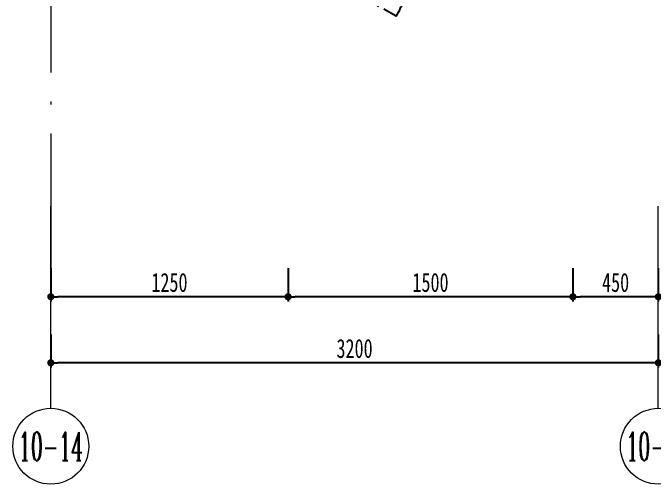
# Model space of a CAD drawing. Header units: millimetres. Extents: x 815519 to 890079, y 147095 to 251022.
# Drawn here: x 870142 to 873520, y 206951 to 209436 of the extents above; entities that cross this region are included whole.
import ezdxf
from ezdxf.enums import TextEntityAlignment as Align

# ---------------------------------------------------------------- set-up
doc = ezdxf.new("R2010")
doc.units = ezdxf.units.MM
doc.header["$LTSCALE"] = 1000
doc.linetypes.add('DASH', pattern=[0.35, 0.25, -0.1])
doc.linetypes.add('DOTE', pattern=[61.468, 50.8, -5.08, 0.508, -5.08])
doc.layers.get('Defpoints').update_dxf_attribs({"color": 1})
doc.layers.add('A-WIND（门窗）', color=155, linetype='Continuous')
doc.layers.add('A-尺寸标注', color=53, linetype='Continuous')
doc.layers.add('S-轴号', color=75, linetype='Continuous', lineweight=0)
doc.layers.add('S-轴线', color=149, linetype='DOTE', lineweight=0)
doc.styles.add('TH-STYLE1', font='', dxfattribs={"width": 0.7})
doc.styles.add('尺寸', font='ROMANC.SHX', dxfattribs={"width": 0.7})
doc.styles.get('TH-STYLE1').set_extended_font_data('STFangsong')
doc.dimstyles.new('TH-1：50', dxfattribs={"dimscale": 50, "dimtxt": 2, "dimasz": 0.75, "dimexe": 0.5, "dimexo": 0.8, "dimgap": 0.5, "dimtad": 1, "dimdec": 0, "dimrnd": 5, "dimdsep": 46, "dimtxsty": 'TH-STYLE1', "dimblk": 'DOT', "dimcen": 1, "dimdle": 0.5, "dimclrd": 53, "dimclre": 53, "dimclrt": 2, "dimadec": 0, "dimazin": 2, "dimtfac": 1, "dimtdec": 0, "dimtix": 1, "dimtmove": 2, "dimatfit": 3, "dimldrblk": 'HBA_DIMENSION_TICK-天华', "dimfxl": 3, "dimfxlon": 1, "dimarcsym": 0})

# ---------------------------------------------------------------- blocks, each defined once
blk = doc.blocks.new('_Dot')
at = {"color": 33, "linetype": 'ByBlock', "lineweight": -2}
blk.add_line((-0.5, 0), (-1, 0), dxfattribs=at)
at = {"color": 33, "linetype": 'ByBlock', "const_width": 0.5}
blk.add_lwpolyline([(-0.25, 0, 1), (0.25, 0, 1)], format="xyb", close=True, dxfattribs=at)
blk = doc.blocks.new('*D1099')
at = {"layer": 'A-尺寸标注', "color": 53, "lineweight": -2, "ltscale": 0.5, "transparency": 16777216}
for p, q in [((870341.8, 207740.8), (870341.8, 207565.8)), ((873541.8, 207740.8), (873541.8, 207565.8)), ((873504.3, 207590.8), (870379.3, 207590.8))]:
    blk.add_line(p, q, dxfattribs=at)
at = {"layer": 'Defpoints', "color": 0, "ltscale": 0.5, "transparency": 16777216}
for p in [(870341.8, 208476.6), (873541.8, 208476.6), (870341.8, 207590.8)]:
    blk.add_point(p, dxfattribs=at)
at = {"layer": 'A-尺寸标注', "color": 53, "lineweight": -2, "ltscale": 0.5, "transparency": 16777216, "xscale": 37.5, "yscale": 37.5, "zscale": 37.5, "rotation": 180}
blk.add_blockref('_Dot', (870341.8, 207590.8), dxfattribs=at)
at = {"layer": 'A-尺寸标注', "color": 53, "lineweight": -2, "ltscale": 0.5, "transparency": 16777216, "xscale": 37.5, "yscale": 37.5, "zscale": 37.5}
blk.add_blockref('_Dot', (873541.8, 207590.8), dxfattribs=at)
at = {"layer": 'A-尺寸标注', "color": 2, "ltscale": 0.5, "transparency": 16777216, "insert": (871941.8, 207665.8), "char_height": 100, "attachment_point": 5, "style": 'TH-STYLE1'}
blk.add_mtext('3200', dxfattribs=at)
blk = doc.blocks.new('HBA_DIMENSION_TICK-天华')
at = {"color": 50, "linetype": 'ByBlock'}
for points in [[(-72.714, 62.307), (-54.906, 79.963), (-12, -0.037), (0, 0)], [(-72.714, -62.307), (-54.906, -79.963), (-12, 0.037), (0, 0)]]:
    blk.add_solid(points, dxfattribs=at)
blk = doc.blocks.new('*D1107')
at = {"layer": 'A-尺寸标注', "color": 53, "lineweight": -2, "ltscale": 0.5, "transparency": 16777216}
for p, q in [((873091.8, 208088.9), (873091.8, 207913.9)), ((873541.8, 208088.9), (873541.8, 207913.9)), ((873504.3, 207938.9), (873129.3, 207938.9))]:
    blk.add_line(p, q, dxfattribs=at)
at = {"layer": 'Defpoints', "color": 0, "ltscale": 0.5, "transparency": 16777216}
for p in [(873091.8, 208738.9), (873541.8, 208738.9), (873091.8, 207938.9)]:
    blk.add_point(p, dxfattribs=at)
at = {"layer": 'A-尺寸标注', "color": 53, "lineweight": -2, "ltscale": 0.5, "transparency": 16777216, "xscale": 37.5, "yscale": 37.5, "zscale": 37.5, "rotation": 180}
blk.add_blockref('_Dot', (873091.8, 207938.9), dxfattribs=at)
at = {"layer": 'A-尺寸标注', "color": 53, "lineweight": -2, "ltscale": 0.5, "transparency": 16777216, "xscale": 37.5, "yscale": 37.5, "zscale": 37.5}
blk.add_blockref('_Dot', (873541.8, 207938.9), dxfattribs=at)
at = {"layer": 'A-尺寸标注', "color": 2, "ltscale": 0.5, "transparency": 16777216, "insert": (873316.8, 208013.9), "char_height": 100, "attachment_point": 5, "style": 'TH-STYLE1'}
blk.add_mtext('450', dxfattribs=at)
blk = doc.blocks.new('*D1108')
at = {"layer": 'A-尺寸标注', "color": 53, "lineweight": -2, "ltscale": 0.5, "transparency": 16777216}
for p, q in [((871591.8, 208088.9), (871591.8, 207913.9)), ((873091.8, 208088.9), (873091.8, 207913.9)), ((873054.3, 207938.9), (871629.3, 207938.9))]:
    blk.add_line(p, q, dxfattribs=at)
at = {"layer": 'Defpoints', "color": 0, "ltscale": 0.5, "transparency": 16777216}
for p in [(871591.8, 208738.9), (873091.8, 208738.9), (871591.8, 207938.9)]:
    blk.add_point(p, dxfattribs=at)
at = {"layer": 'A-尺寸标注', "color": 53, "lineweight": -2, "ltscale": 0.5, "transparency": 16777216, "xscale": 37.5, "yscale": 37.5, "zscale": 37.5, "rotation": 180}
blk.add_blockref('_Dot', (871591.8, 207938.9), dxfattribs=at)
at = {"layer": 'A-尺寸标注', "color": 53, "lineweight": -2, "ltscale": 0.5, "transparency": 16777216, "xscale": 37.5, "yscale": 37.5, "zscale": 37.5}
blk.add_blockref('_Dot', (873091.8, 207938.9), dxfattribs=at)
at = {"layer": 'A-尺寸标注', "color": 2, "ltscale": 0.5, "transparency": 16777216, "insert": (872341.8, 208013.9), "char_height": 100, "attachment_point": 5, "style": 'TH-STYLE1'}
blk.add_mtext('1500', dxfattribs=at)
blk = doc.blocks.new('*D1109')
at = {"layer": 'A-尺寸标注', "color": 53, "lineweight": -2, "ltscale": 0.5, "transparency": 16777216}
for p, q in [((870341.8, 208088.9), (870341.8, 207913.9)), ((871591.8, 208088.9), (871591.8, 207913.9)), ((871554.3, 207938.9), (870379.3, 207938.9))]:
    blk.add_line(p, q, dxfattribs=at)
at = {"layer": 'Defpoints', "color": 0, "ltscale": 0.5, "transparency": 16777216}
for p in [(870341.8, 208738.9), (871591.8, 208738.9), (870341.8, 207938.9)]:
    blk.add_point(p, dxfattribs=at)
at = {"layer": 'A-尺寸标注', "color": 53, "lineweight": -2, "ltscale": 0.5, "transparency": 16777216, "xscale": 37.5, "yscale": 37.5, "zscale": 37.5, "rotation": 180}
blk.add_blockref('_Dot', (870341.8, 207938.9), dxfattribs=at)
at = {"layer": 'A-尺寸标注', "color": 53, "lineweight": -2, "ltscale": 0.5, "transparency": 16777216, "xscale": 37.5, "yscale": 37.5, "zscale": 37.5}
blk.add_blockref('_Dot', (871591.8, 207938.9), dxfattribs=at)
at = {"layer": 'A-尺寸标注', "color": 2, "ltscale": 0.5, "transparency": 16777216, "insert": (870966.8, 208013.9), "char_height": 100, "attachment_point": 5, "style": 'TH-STYLE1'}
blk.add_mtext('1250', dxfattribs=at)
blk = doc.blocks.new('hl_Axis-A2')
at = {"color": 75, "ltscale": 2}
blk.add_line((16, 0), (0, 0), dxfattribs=at)
at = {"color": 75}
blk.add_circle((19, 0), 3, dxfattribs=at)
at = {"color": 2, "style": '尺寸', "width": 0.7}
blk.add_attdef('轴号', text='', height=3, dxfattribs=at).set_placement((19, 0), align=Align.MIDDLE_CENTER)

msp = doc.modelspace()

# ---------------------------------------------------------------- linework, layer by layer
at = {"layer": 'A-WIND（门窗）', "linetype": 'DASH', "ltscale": 0.3}
msp.add_line((872161.4, 209417.5), (871641.8, 209717.5), dxfattribs=at)
msp.add_arc((871641.8, 209717.5), 600, 330, 0, dxfattribs=at)
at = {"layer": 'S-轴线', "linetype": 'DOTE', "ltscale": 0.03}
msp.add_line((870341.8, 219864.7), (870341.8, 207938.9), dxfattribs=at)

# ---------------------------------------------------------------- block references
at = {"layer": 'S-轴号'}
ref = msp.add_blockref('hl_Axis-A2', (870341.8, 208417.5), dxfattribs=dict(at, xscale=66.66666666666666, yscale=66.66666666666666, zscale=66.66666666666666, rotation=270))
ref.add_attrib('轴号', '10-14', dxfattribs={"layer": '0', "color": 2, "height": 150, "style": '尺寸', "width": 0.5}).set_placement((870341.8, 207150.8), align=Align.MIDDLE_CENTER)
ref = msp.add_blockref('hl_Axis-A2', (873541.8, 208417.5), dxfattribs=dict(at, xscale=66.66666666666666, yscale=66.66666666666666, zscale=66.66666666666666, rotation=270))
ref.add_attrib('轴号', '10-13', dxfattribs={"layer": '0', "color": 2, "height": 150, "style": '尺寸', "width": 0.5}).set_placement((873541.8, 207150.8), align=Align.MIDDLE_CENTER)

# ---------------------------------------------------------------- dimensions: what is measured, and where the dimension line sits
at = {"layer": 'A-尺寸标注', "ltscale": 0.5}
for p1, p2, distance, picture, middle in [((871591.8, 208738.9), (870341.8, 208738.9), 800, '*D1109', (870966.8, 208013.9)), ((873091.8, 208738.9), (871591.8, 208738.9), 800, '*D1108', (872341.8, 208013.9)), ((873541.8, 208738.9), (873091.8, 208738.9), 800, '*D1107', (873316.8, 208013.9)), ((873541.8, 208476.6), (870341.8, 208476.6), 885.8, '*D1099', (871941.8, 207665.8))]:
    dim = msp.add_aligned_dim(p1=p1, p2=p2, distance=distance, dimstyle='TH-1：50', dxfattribs=at)
    dim.commit()
    dim.dimension.update_dxf_attribs({"geometry": picture, "text_midpoint": middle})

doc.saveas('drawing.dxf')
